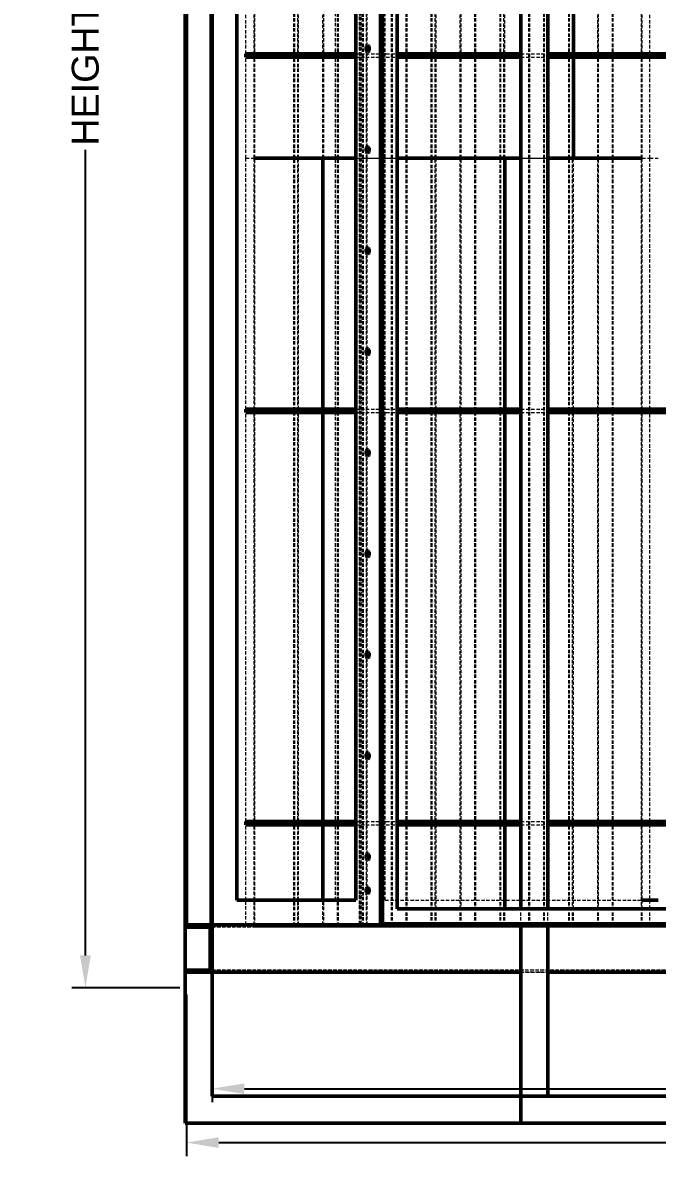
# Model space of a CAD drawing. Header units: millimetres. Extents: x 909 to 14018, y 345 to 10005.
# Drawn here: x 909 to 1851, y 6633 to 8322 of the extents above; entities that cross this region are included whole.
import ezdxf

# ---------------------------------------------------------------- set-up
doc = ezdxf.new("R2010")
doc.units = ezdxf.units.MM
doc.linetypes.add('Hidden', pattern=[15, 5, -3, 5, -2])
for name, color, linetype, lineweight in [('Default', 7, 'Continuous', 50), ('Edges', 7, 'Hidden', 15), ('HiddenEdges', 2, 'Hidden', 15), ('HiddenSilhouettes', 2, 'Hidden', 15), ('HiddenWires', 7, 'Hidden', 15), ('Silhouettes', 7, 'Continuous', 50), ('Wires', 7, 'Hidden', 15)]:
    doc.layers.add(name, color=color, linetype=linetype, lineweight=lineweight)
doc.layers.add('Dimension', color=7, linetype='Continuous', lineweight=50, true_color=0x6495ed)
doc.styles.add('Default', font='arial.ttf')
doc.dimstyles.get("Standard").update_dxf_attribs({"dimtxt": 0.18, "dimasz": 0.18, "dimexe": 0.18, "dimexo": 0.0625, "dimgap": 0.09, "dimtad": 0, "dimtih": 1, "dimtoh": 1, "dimdec": 4, "dimzin": 0, "dimdsep": 46, "dimtxsty": 'Standard', "dimcen": 0.09, "dimadec": 0, "dimazin": 0, "dimtfac": 1, "dimtdec": 4, "dimtofl": 0, "dimtmove": 0, "dimatfit": 3, "dimfxl": 1, "dimtolj": 1, "dimtzin": 0, "dimarcsym": 0})

# ---------------------------------------------------------------- blocks, each defined once
blk = doc.blocks.new('Left')
at = {"layer": 'Edges'}
for points in [[(-1187.5, -63.1, 0), (-1187.5, 543.9, 0)], [(-1121.5, -63.1, 0), (-1121.5, 543.9, 0)], [(-1085.5, -63.1, 0), (-1085.5, 543.9, 0)], [(-917.5, -63.1, 0), (-917.5, 543.9, 0)], [(-881.5, -63.1, 0), (-881.5, 543.9, 0)], [(-815.5, -63.1, 0), (-815.5, 543.9, 0)], [(-677.5, -63.1, 0), (-677.5, 543.9, 0)], [(-611.5, -63.1, 0), (-611.5, 543.9, 0)], [(-1019.5, -60, 0), (-1019.5, -51.2, 0)], [(-1187.5, -218.1, 0), (-1187.5, -68.1, 0)], [(-1121.5, -218.1, 0), (-1121.5, -68.1, 0)], [(-1085.5, -218.1, 0), (-1085.5, -68.1, 0)], [(-917.5, -218.1, 0), (-917.5, -68.1, 0)], [(-881.5, -218.1, 0), (-881.5, -68.1, 0)], [(-815.5, -218.1, 0), (-815.5, -68.1, 0)], [(-677.5, -218.1, 0), (-677.5, -68.1, 0)], [(-611.5, -218.1, 0), (-611.5, -68.1, 0)], [(-1019.5, -210, 0), (-1019.5, -201.2, 0)], [(-1187.5, -591.1, 0), (-1187.5, -218.1, 0)], [(-1121.5, -591.1, 0), (-1121.5, -218.1, 0)], [(-917.5, -591.1, 0), (-917.5, -218.1, 0)], [(-881.5, -591.1, 0), (-881.5, -218.1, 0)], [(-713.5, -591.1, 0), (-713.5, -218.1, 0)], [(-677.5, -591.1, 0), (-677.5, -218.1, 0)], [(-611.5, -591.1, 0), (-611.5, -218.1, 0)], [(-1019.5, -360, 0), (-1019.5, -351.2, 0)], [(-1019.5, -510, 0), (-1019.5, -501.2, 0)], [(-1187.5, -1203.1, 0), (-1187.5, -596.1, 0)], [(-1121.5, -1203.1, 0), (-1121.5, -596.1, 0)], [(-917.5, -1203.1, 0), (-917.5, -596.1, 0)], [(-881.5, -1203.1, 0), (-881.5, -596.1, 0)], [(-713.5, -1203.1, 0), (-713.5, -596.1, 0)], [(-677.5, -1203.1, 0), (-677.5, -596.1, 0)], [(-611.5, -1203.1, 0), (-611.5, -596.1, 0)], [(-1019.5, -660, 0), (-1019.5, -651.2, 0)], [(-1019.5, -810, 0), (-1019.5, -801.2, 0)], [(-1019.5, -960, 0), (-1019.5, -951.2, 0)], [(-1019.5, -1110, 0), (-1019.5, -1101.2, 0)], [(-1187.5, -1320.1, 0), (-1187.5, -1208.1, 0)], [(-1121.5, -1320.1, 0), (-1121.5, -1208.1, 0)], [(-917.5, -1333.1, 0), (-917.5, -1208.1, 0)], [(-881.5, -1333.1, 0), (-881.5, -1208.1, 0)], [(-713.5, -1333.1, 0), (-713.5, -1208.1, 0)], [(-677.5, -1333.1, 0), (-677.5, -1208.1, 0)], [(-611.5, -1333.1, 0), (-611.5, -1208.1, 0)], [(-1019.5, -1260, 0), (-1019.5, -1251.2, 0)], [(-1019.5, -1310, 0), (-1019.5, -1301.2, 0)], [(-1187.5, -1358.1, 0), (-1187.5, -1356.9, 0)], [(-1121.5, -1358.1, 0), (-1121.5, -1356.9, 0)], [(-1019.5, -1358.1, 0), (-1019.5, -1356.9, 0)]]:
    blk.add_polyline3d(points, dxfattribs=at)
at = {"layer": 'HiddenEdges'}
for points in [[(-1286.8, -1355.7, 0), (-1286.8, 1031.9, 0)], [(-1248.8, -1355.7, 0), (-1248.8, 1031.9, 0)], [(-1031.2, -1355.7, 0), (-1031.2, 1031.9, 0)], [(-1028.8, -1355.7, 0), (-1028.8, 1031.9, 0)], [(-1127.3, -218.1, 0), (-1127.3, 921.9, 0)], [(-1063.7, -218.1, 0), (-1063.7, 921.9, 0)], [(-1062.5, -218.1, 0), (-1062.5, 921.9, 0)], [(-1026.5, -218.1, 0), (-1026.5, 921.9, 0)], [(-1025.3, -218.1, 0), (-1025.3, 921.9, 0)], [(-961.7, -218.1, 0), (-961.7, 921.9, 0)], [(-960.5, -218.1, 0), (-960.5, 921.9, 0)], [(-924.5, -218.1, 0), (-924.5, 921.9, 0)], [(-923.3, -218.1, 0), (-923.3, 921.9, 0)], [(-859.7, -218.1, 0), (-859.7, 921.9, 0)], [(-822.5, -218.1, 0), (-822.5, 921.9, 0)], [(-821.3, -218.1, 0), (-821.3, 921.9, 0)], [(-779.5, -218.1, 0), (-779.5, 921.9, 0)], [(-757.7, -218.1, 0), (-757.7, 921.9, 0)], [(-756.5, -218.1, 0), (-756.5, 921.9, 0)], [(-720.5, -218.1, 0), (-720.5, 921.9, 0)], [(-719.3, -218.1, 0), (-719.3, 921.9, 0)], [(-655.7, -218.1, 0), (-655.7, 921.9, 0)], [(-654.5, -218.1, 0), (-654.5, 921.9, 0)], [(-1248.8, -1355.7, 0), (-1248.8, 641.9, 0)], [(-1001.2, -1355.7, 0), (-1001.2, 641.9, 0)], [(-983.5, -218.1, 0), (-983.5, 641.9, 0)], [(-1019.5, -51.2, 0), (-1019.5, 90, 0)], [(-1187.5, -68.1, 0), (-1187.5, -63.1, 0)], [(-1121.5, -68.1, 0), (-1121.5, -63.1, 0)], [(-1085.5, -68.1, 0), (-1085.5, -63.1, 0)], [(-1019.5, -201.2, 0), (-1019.5, -60, 0)], [(-917.5, -68.1, 0), (-917.5, -63.1, 0)], [(-881.5, -68.1, 0), (-881.5, -63.1, 0)], [(-815.5, -68.1, 0), (-815.5, -63.1, 0)], [(-677.5, -68.1, 0), (-677.5, -63.1, 0)], [(-611.5, -68.1, 0), (-611.5, -63.1, 0)], [(-1128.5, -1358.1, 0), (-1128.5, -218.1, 0)], [(-1127.3, -1358.1, 0), (-1127.3, -218.1, 0)], [(-1122.7, -1358.1, 0), (-1122.7, -218.1, 0)], [(-1063.7, -1358.1, 0), (-1063.7, -218.1, 0)], [(-1062.5, -1358.1, 0), (-1062.5, -218.1, 0)], [(-1026.5, -1358.1, 0), (-1026.5, -218.1, 0)], [(-1025.3, -1358.1, 0), (-1025.3, -218.1, 0)], [(-1019.5, -218.1, 0), (-1019.5, -210, 0)], [(-1019.5, -351.2, 0), (-1019.5, -218.1, 0)], [(-983.5, -1358.1, 0), (-983.5, -218.1, 0)], [(-961.7, -1358.1, 0), (-961.7, -218.1, 0)], [(-960.5, -1358.1, 0), (-960.5, -218.1, 0)], [(-924.5, -1358.1, 0), (-924.5, -218.1, 0)], [(-859.7, -1358.1, 0), (-859.7, -218.1, 0)], [(-858.5, -1358.1, 0), (-858.5, -218.1, 0)], [(-822.5, -1358.1, 0), (-822.5, -218.1, 0)], [(-821.3, -1358.1, 0), (-821.3, -218.1, 0)], [(-779.5, -1358.1, 0), (-779.5, -218.1, 0)], [(-757.7, -1358.1, 0), (-757.7, -218.1, 0)], [(-756.5, -1358.1, 0), (-756.5, -218.1, 0)], [(-719.3, -1358.1, 0), (-719.3, -218.1, 0)], [(-655.7, -1358.1, 0), (-655.7, -218.1, 0)], [(-654.5, -1358.1, 0), (-654.5, -218.1, 0)], [(-1019.5, -501.2, 0), (-1019.5, -360, 0)], [(-1019.5, -651.2, 0), (-1019.5, -510, 0)], [(-1187.5, -596.1, 0), (-1187.5, -591.1, 0)], [(-1121.5, -596.1, 0), (-1121.5, -591.1, 0)], [(-917.5, -596.1, 0), (-917.5, -591.1, 0)], [(-881.5, -596.1, 0), (-881.5, -591.1, 0)], [(-713.5, -596.1, 0), (-713.5, -591.1, 0)], [(-677.5, -596.1, 0), (-677.5, -591.1, 0)], [(-611.5, -596.1, 0), (-611.5, -591.1, 0)], [(-1019.5, -801.2, 0), (-1019.5, -660, 0)], [(-1019.5, -951.2, 0), (-1019.5, -810, 0)], [(-1019.5, -1101.2, 0), (-1019.5, -960, 0)], [(-1019.5, -1251.2, 0), (-1019.5, -1110, 0)], [(-1187.5, -1208.1, 0), (-1187.5, -1203.1, 0)], [(-1121.5, -1208.1, 0), (-1121.5, -1203.1, 0)], [(-917.5, -1208.1, 0), (-917.5, -1203.1, 0)], [(-881.5, -1208.1, 0), (-881.5, -1203.1, 0)], [(-713.5, -1208.1, 0), (-713.5, -1203.1, 0)], [(-677.5, -1208.1, 0), (-677.5, -1203.1, 0)], [(-611.5, -1208.1, 0), (-611.5, -1203.1, 0)], [(-1019.5, -1301.2, 0), (-1019.5, -1260, 0)], [(-1019.5, -1356.9, 0), (-1019.5, -1310, 0)], [(-1187.5, -1356.9, 0), (-1187.5, -1320.1, 0)], [(-1121.5, -1356.9, 0), (-1121.5, -1320.1, 0)], [(-917.5, -1358.1, 0), (-917.5, -1333.1, 0)], [(-881.5, -1358.1, 0), (-881.5, -1333.1, 0)], [(-713.5, -1358.1, 0), (-713.5, -1333.1, 0)], [(-677.5, -1358.1, 0), (-677.5, -1333.1, 0)], [(-611.5, -1358.1, 0), (-611.5, -1333.1, 0)], [(-1286.8, -1341.9, 0), (-1288, -1341.9, 0)], [(1290, -1356.9, 0), (-1290, -1356.9, 0)], [(1290, -1359.9, 0), (-1290, -1359.9, 0)], [(-1250, -1355.7, 0), (-1286.8, -1355.7, 0)], [(1253, -1359.9, 0), (-1253, -1359.9, 0)], [(-1001.2, -1355.7, 0), (-1248.8, -1355.7, 0)], [(108.8, -1355.7, 0), (-1028.8, -1355.7, 0)], [(1290, -1423.9, 0), (-1290, -1423.9, 0)], [(1290, -1426.9, 0), (-1290, -1426.9, 0)], [(1253, -1423.9, 0), (-1253, -1423.9, 0)]]:
    blk.add_polyline3d(points, dxfattribs=at)
at = {"layer": 'HiddenSilhouettes'}
for points in [[(-1186.3, -218.1, 0), (-1186.3, 921.9, 0)], [(-1128.5, -218.1, 0), (-1128.5, 921.9, 0)], [(-1122.7, -218.1, 0), (-1122.7, 921.9, 0)], [(-1084.3, -218.1, 0), (-1084.3, 921.9, 0)], [(-1066.8, -1320.1, 0), (-1066.8, 928.9, 0)], [(-1030, -1356.9, 0), (-1030, 928.9, 0)], [(-1020.7, -218.1, 0), (-1020.7, 921.9, 0)], [(-993.2, -1320.1, 0), (-993.2, 928.9, 0)], [(-982.3, -218.1, 0), (-982.3, 921.9, 0)], [(-918.7, -218.1, 0), (-918.7, 921.9, 0)], [(-880.3, -218.1, 0), (-880.3, 921.9, 0)], [(-858.5, -218.1, 0), (-858.5, 921.9, 0)], [(-816.7, -218.1, 0), (-816.7, 921.9, 0)], [(-778.3, -218.1, 0), (-778.3, 921.9, 0)], [(-714.7, -218.1, 0), (-714.7, 921.9, 0)], [(-676.3, -218.1, 0), (-676.3, 921.9, 0)], [(-612.7, -218.1, 0), (-612.7, 921.9, 0)], [(-1185, -68.1, 0), (-1185, -63.1, 0)], [(-1175, -68.1, 0), (-1175, -63.1, 0)], [(-1036.8, -63.1, 0), (-975, -63.1, 0)], [(-791.5, -63.1, 0), (-751.5, -63.1, 0)], [(-713.5, -68.1, 0), (-713.5, -63.1, 0)], [(-625, -68.1, 0), (-625, -63.1, 0)], [(-615, -68.1, 0), (-615, -63.1, 0)], [(-1036.8, -68.1, 0), (-975, -68.1, 0)], [(-791.5, -68.1, 0), (-751.5, -68.1, 0)], [(-1186.3, -1358.1, 0), (-1186.3, -218.1, 0)], [(-1128.5, -218.1, 0), (-1062.5, -218.1, 0)], [(-1127.3, -218.1, 0), (-1121.5, -218.1, 0)], [(-1085.5, -218.1, 0), (-1063.7, -218.1, 0)], [(-1084.3, -1358.1, 0), (-1084.3, -218.1, 0)], [(-1036.8, -218.1, 0), (-1019.5, -218.1, 0)], [(-1026.5, -218.1, 0), (-967.5, -218.1, 0)], [(-1025.3, -218.1, 0), (-967.5, -218.1, 0)], [(-1020.7, -1358.1, 0), (-1020.7, -218.1, 0)], [(-983.5, -218.1, 0), (-975, -218.1, 0)], [(-982.3, -1358.1, 0), (-982.3, -218.1, 0)], [(-924.5, -218.1, 0), (-858.5, -218.1, 0)], [(-923.3, -1358.1, 0), (-923.3, -218.1, 0)], [(-923.3, -218.1, 0), (-917.5, -218.1, 0)], [(-918.7, -1358.1, 0), (-918.7, -218.1, 0)], [(-881.5, -218.1, 0), (-859.7, -218.1, 0)], [(-880.3, -1358.1, 0), (-880.3, -218.1, 0)], [(-822.5, -218.1, 0), (-756.5, -218.1, 0)], [(-821.3, -218.1, 0), (-815.5, -218.1, 0)], [(-816.7, -1358.1, 0), (-816.7, -218.1, 0)], [(-791.5, -218.1, 0), (-757.7, -218.1, 0)], [(-779.5, -218.1, 0), (-751.5, -218.1, 0)], [(-778.3, -1358.1, 0), (-778.3, -218.1, 0)], [(-720.5, -1358.1, 0), (-720.5, -218.1, 0)], [(-720.5, -218.1, 0), (-654.5, -218.1, 0)], [(-719.3, -218.1, 0), (-713.5, -218.1, 0)], [(-714.7, -1358.1, 0), (-714.7, -218.1, 0)], [(-677.5, -218.1, 0), (-655.7, -218.1, 0)], [(-676.3, -1358.1, 0), (-676.3, -218.1, 0)], [(-612.7, -1358.1, 0), (-612.7, -218.1, 0)], [(-1085.5, -596.1, 0), (-1085.5, -591.1, 0)], [(-1036.8, -591.1, 0), (-975, -591.1, 0)], [(-815.5, -596.1, 0), (-815.5, -591.1, 0)], [(-791.5, -591.1, 0), (-751.5, -591.1, 0)], [(-1036.8, -596.1, 0), (-975, -596.1, 0)], [(-791.5, -596.1, 0), (-751.5, -596.1, 0)], [(-1185, -1208.1, 0), (-1185, -1203.1, 0)], [(-1175, -1208.1, 0), (-1175, -1203.1, 0)], [(-1085.5, -1208.1, 0), (-1085.5, -1203.1, 0)], [(-1036.8, -1203.1, 0), (-975, -1203.1, 0)], [(-1036.8, -1208.1, 0), (-975, -1208.1, 0)], [(-815.5, -1208.1, 0), (-815.5, -1203.1, 0)], [(-791.5, -1203.1, 0), (-751.5, -1203.1, 0)], [(-791.5, -1208.1, 0), (-751.5, -1208.1, 0)], [(-625, -1208.1, 0), (-625, -1203.1, 0)], [(-615, -1208.1, 0), (-615, -1203.1, 0)], [(-1085.5, -1356.9, 0), (-1085.5, -1320.1, 0)], [(-993.2, -1320.1, 0), (-611.5, -1320.1, 0)], [(-815.5, -1358.1, 0), (-815.5, -1333.1, 0)], [(-791.5, -1358.1, 0), (-791.5, -1333.1, 0)], [(-751.5, -1358.1, 0), (-751.5, -1333.1, 0)], [(-1250, -1356.9, 0), (-1250, -1341.5, 0)], [(-1290, -1359.9, 0), (-1290, -1356.9, 0)], [(-1128.5, -1358.1, 0), (-1062.5, -1358.1, 0)], [(-1127.3, -1358.1, 0), (-1121.5, -1358.1, 0)], [(-1085.5, -1358.1, 0), (-1063.7, -1358.1, 0)], [(-1048.1, -1356.9, 0), (1048.1, -1356.9, 0)], [(-1026.5, -1358.1, 0), (-967.5, -1358.1, 0)], [(-1025.3, -1358.1, 0), (-1019.5, -1358.1, 0)], [(-1000, -1358.1, 0), (-967.5, -1358.1, 0)], [(-1290, -1426.9, 0), (-1290, -1423.9, 0)], [(-791.5, -1426.9, 0), (-751.5, -1426.9, 0)]]:
    blk.add_polyline3d(points, dxfattribs=at)
blk.add_polyline3d([(-1000, -1356.9, 0)], close=True, dxfattribs=at)
at = {"layer": 'HiddenWires'}
for points in [[(-1200, -68.1, 0), (-1200, -63.1, 0)], [(-600, -68.1, 0), (-600, -63.1, 0)], [(-1187.5, -218.1, 0), (-611.5, -218.1, 0)], [(-1200, -596.1, 0), (-1200, -591.1, 0)], [(-600, -596.1, 0), (-600, -591.1, 0)], [(-1200, -1208.1, 0), (-1200, -1203.1, 0)], [(-600, -1208.1, 0), (-600, -1203.1, 0)], [(-1200, -1356.9, 0), (-1200, -1320.1, 0)], [(-600, -1358.1, 0), (-600, -1333.1, 0)], [(-1187.5, -1358.1, 0), (-967.5, -1358.1, 0)]]:
    blk.add_polyline3d(points, dxfattribs=at)
at = {"layer": 'Silhouettes'}
for points in [[(-1021, -58.1), (-1021, -53.1)], [(-1021, -58.1), (-1020.7, -59.1)], [(-1020.7, -52.1), (-1020, -51.4)], [(-1020, -51.4), (-1019, -51.1)], [(-1020, -59.8), (-1019, -60.1)], [(-1019, -60.1), (-1018, -59.8)], [(-1018, -51.4), (-1017.3, -52.1)], [(-1018, -59.8), (-1017.3, -59.1)], [(-1017.3, -52.1), (-1017, -53.1)], [(-1020.7, -202.1), (-1020, -201.4)], [(-1020, -201.4), (-1019, -201.1)], [(-1017.3, -202.1), (-1017, -203.1)], [(-1021, -208.1), (-1021, -203.1)], [(-1021, -208.1), (-1020.7, -209.1)], [(-1020, -209.8), (-1019, -210.1)], [(-1019, -210.1), (-1018, -209.8)], [(-1018, -209.8), (-1017.3, -209.1)], [(-1021, -353.1), (-1020.7, -352.1)], [(-1021, -358.1), (-1021, -353.1)], [(-1020.7, -352.1), (-1020, -351.4)], [(-1019, -351.1), (-1018, -351.4)], [(-1017.3, -352.1), (-1017, -353.1)], [(-1021, -358.1), (-1020.7, -359.1)], [(-1018, -359.8), (-1017.3, -359.1)], [(-1021, -508.1), (-1021, -503.1)], [(-1020.7, -502.1), (-1020, -501.4)], [(-1017.3, -502.1), (-1017, -503.1)], [(-1021, -508.1), (-1020.7, -509.1)], [(-1020, -509.8), (-1019, -510.1)], [(-1019, -510.1), (-1018, -509.8)], [(-1018, -509.8), (-1017.3, -509.1)], [(-1021, -658.1), (-1021, -653.1)], [(-1021, -658.1), (-1020.7, -659.1)], [(-1020.7, -652.1), (-1020, -651.4)], [(-1017.3, -652.1), (-1017, -653.1)], [(-1017, -658.1), (-1017, -653.1)], [(-1020, -659.8), (-1019, -660.1)], [(-1019, -660.1), (-1018, -659.8)], [(-1021, -808.1), (-1021, -803.1)], [(-1021, -808.1), (-1020.7, -809.1)], [(-1020.7, -802.1), (-1020, -801.4)], [(-1019, -810.1), (-1018, -809.8)], [(-1018, -809.8), (-1017.3, -809.1)], [(-1017.3, -802.1), (-1017, -803.1)], [(-1021, -958.1), (-1021, -953.1)], [(-1021, -958.1), (-1020.7, -959.1)], [(-1020.7, -952.1), (-1020, -951.4)], [(-1020, -951.4), (-1019, -951.1)], [(-1020, -959.8), (-1019, -960.1)], [(-1019, -960.1), (-1018, -959.8)], [(-1018, -959.8), (-1017.3, -959.1)], [(-1017.3, -952.1), (-1017, -953.1)], [(-1021, -1108.1), (-1021, -1103.1)], [(-1021, -1108.1), (-1020.7, -1109.1)], [(-1020.7, -1102.1), (-1020, -1101.4)], [(-1020, -1101.4), (-1019, -1101.1)], [(-1017.3, -1102.1), (-1017, -1103.1)], [(-1021, -1258.1), (-1021, -1253.1)], [(-1021, -1258.1), (-1020.7, -1259.1)], [(-1019, -1251.1), (-1018, -1251.4)], [(-1019, -1260.1), (-1018, -1259.8)], [(-1017.3, -1252.1), (-1017, -1253.1)], [(-1021, -1308.1), (-1021, -1303.1)], [(-1021, -1308.1), (-1020.7, -1309.1)], [(-1020.7, -1302.1), (-1020, -1301.4)], [(-1020, -1301.4), (-1019, -1301.1)], [(-1019, -1301.1), (-1018, -1301.4)], [(-1019, -1310.1), (-1018, -1309.8)], [(-1017.3, -1302.1), (-1017, -1303.1)]]:
    blk.add_lwpolyline(points, dxfattribs=at)
for points in [[(-1288, -1356.9, 0), (-1288, 1033.1, 0)], [(-1251.2, -1358.1, 0), (-1251.2, 1031.9, 0)], [(-1250, -1341.5, 0), (-1250, 1031.9, 0)], [(-1290, -1356.9, 0), (-1290, 928.9, 0)], [(-1000, -1358.1, 0), (-1000, 641.9, 0)], [(-997, -1355.1, 0), (-997, 638.9, 0)], [(-975, -1333.1, 0), (-975, 616.9, 0)], [(-791.5, -1333.1, 0), (-791.5, 616.9, 0)], [(-751.5, -1333.1, 0), (-751.5, 616.9, 0)], [(-1213.2, -1320.1, 0), (-1213.2, 606.3, 0)], [(-1036.8, -1320.1, 0), (-1036.8, 606.3, 0)], [(-713.5, -63.1, 0), (-713.5, 543.9, 0)], [(-1200, -63.1, 0), (-1036.8, -63.1, 0)], [(-1200, -68.1, 0), (-1200, -63.1, 0)], [(-1021, -53.1, 0), (-1020.7, -52.1, 0)], [(-1020.7, -59.1, 0), (-1020, -59.8, 0)], [(-1019, -51.1, 0), (-1018, -51.4, 0)], [(-1017.3, -59.1, 0), (-1017, -58.1, 0)], [(-1017, -58.1, 0), (-1017, -53.1, 0)], [(-975, -63.1, 0), (-791.5, -63.1, 0)], [(-751.5, -63.1, 0), (-600, -63.1, 0)], [(-600, -63.1, 0), (-293, -63.1, 0)], [(-600, -68.1, 0), (-600, -63.1, 0)], [(-1200, -68.1, 0), (-1036.8, -68.1, 0)], [(-975, -68.1, 0), (-791.5, -68.1, 0)], [(-751.5, -68.1, 0), (-600, -68.1, 0)], [(-713.5, -218.1, 0), (-713.5, -68.1, 0)], [(-600, -68.1, 0), (-293, -68.1, 0)], [(-1021, -203.1, 0), (-1020.7, -202.1, 0)], [(-1019, -201.1, 0), (-1018, -201.4, 0)], [(-1018, -201.4, 0), (-1017.3, -202.1, 0)], [(-1187.5, -218.1, 0), (-1121.5, -218.1, 0)], [(-1121.5, -218.1, 0), (-1085.5, -218.1, 0)], [(-1085.5, -218.1, 0), (-1036.8, -218.1, 0)], [(-1085.5, -591.1, 0), (-1085.5, -218.1, 0)], [(-1020.7, -209.1, 0), (-1020, -209.8, 0)], [(-1017.3, -209.1, 0), (-1017, -208.1, 0)], [(-1017, -208.1, 0), (-1017, -203.1, 0)], [(-975, -218.1, 0), (-917.5, -218.1, 0)], [(-917.5, -218.1, 0), (-881.5, -218.1, 0)], [(-881.5, -218.1, 0), (-815.5, -218.1, 0)], [(-815.5, -591.1, 0), (-815.5, -218.1, 0)], [(-815.5, -218.1, 0), (-791.5, -218.1, 0)], [(-751.5, -218.1, 0), (-713.5, -218.1, 0)], [(-713.5, -218.1, 0), (-677.5, -218.1, 0)], [(-677.5, -218.1, 0), (-611.5, -218.1, 0)], [(-1020, -351.4, 0), (-1019, -351.1, 0)], [(-1018, -351.4, 0), (-1017.3, -352.1, 0)], [(-1017, -358.1, 0), (-1017, -353.1, 0)], [(-1020.7, -359.1, 0), (-1020, -359.8, 0)], [(-1020, -359.8, 0), (-1019, -360.1, 0)], [(-1019, -360.1, 0), (-1018, -359.8, 0)], [(-1017.3, -359.1, 0), (-1017, -358.1, 0)], [(-1021, -503.1, 0), (-1020.7, -502.1, 0)], [(-1020, -501.4, 0), (-1019, -501.1, 0)], [(-1019, -501.1, 0), (-1018, -501.4, 0)], [(-1018, -501.4, 0), (-1017.3, -502.1, 0)], [(-1017, -508.1, 0), (-1017, -503.1, 0)], [(-1020.7, -509.1, 0), (-1020, -509.8, 0)], [(-1017.3, -509.1, 0), (-1017, -508.1, 0)], [(-1200, -591.1, 0), (-1036.8, -591.1, 0)], [(-1200, -596.1, 0), (-1200, -591.1, 0)], [(-975, -591.1, 0), (-791.5, -591.1, 0)], [(-751.5, -591.1, 0), (-600, -591.1, 0)], [(-600, -591.1, 0), (-293, -591.1, 0)], [(-600, -596.1, 0), (-600, -591.1, 0)], [(-1200, -596.1, 0), (-1036.8, -596.1, 0)], [(-1085.5, -1203.1, 0), (-1085.5, -596.1, 0)], [(-975, -596.1, 0), (-791.5, -596.1, 0)], [(-815.5, -1203.1, 0), (-815.5, -596.1, 0)], [(-751.5, -596.1, 0), (-600, -596.1, 0)], [(-600, -596.1, 0), (-293, -596.1, 0)], [(-1021, -653.1, 0), (-1020.7, -652.1, 0)], [(-1020, -651.4, 0), (-1019, -651.1, 0)], [(-1019, -651.1, 0), (-1018, -651.4, 0)], [(-1018, -651.4, 0), (-1017.3, -652.1, 0)], [(-1017.3, -659.1, 0), (-1017, -658.1, 0)], [(-1020.7, -659.1, 0), (-1020, -659.8, 0)], [(-1018, -659.8, 0), (-1017.3, -659.1, 0)], [(-1021, -803.1, 0), (-1020.7, -802.1, 0)], [(-1020.7, -809.1, 0), (-1020, -809.8, 0)], [(-1020, -801.4, 0), (-1019, -801.1, 0)], [(-1020, -809.8, 0), (-1019, -810.1, 0)], [(-1019, -801.1, 0), (-1018, -801.4, 0)], [(-1018, -801.4, 0), (-1017.3, -802.1, 0)], [(-1017.3, -809.1, 0), (-1017, -808.1, 0)], [(-1017, -808.1, 0), (-1017, -803.1, 0)], [(-1021, -953.1, 0), (-1020.7, -952.1, 0)], [(-1020.7, -959.1, 0), (-1020, -959.8, 0)], [(-1019, -951.1, 0), (-1018, -951.4, 0)], [(-1018, -951.4, 0), (-1017.3, -952.1, 0)], [(-1017.3, -959.1, 0), (-1017, -958.1, 0)], [(-1017, -958.1, 0), (-1017, -953.1, 0)], [(-1021, -1103.1, 0), (-1020.7, -1102.1, 0)], [(-1020.7, -1109.1, 0), (-1020, -1109.8, 0)], [(-1020, -1109.8, 0), (-1019, -1110.1, 0)], [(-1019, -1101.1, 0), (-1018, -1101.4, 0)], [(-1019, -1110.1, 0), (-1018, -1109.8, 0)], [(-1018, -1101.4, 0), (-1017.3, -1102.1, 0)], [(-1018, -1109.8, 0), (-1017.3, -1109.1, 0)], [(-1017.3, -1109.1, 0), (-1017, -1108.1, 0)], [(-1017, -1108.1, 0), (-1017, -1103.1, 0)], [(-1200, -1203.1, 0), (-1036.8, -1203.1, 0)], [(-1200, -1208.1, 0), (-1200, -1203.1, 0)], [(-1200, -1208.1, 0), (-1036.8, -1208.1, 0)], [(-1085.5, -1320.1, 0), (-1085.5, -1208.1, 0)], [(-975, -1203.1, 0), (-791.5, -1203.1, 0)], [(-975, -1208.1, 0), (-791.5, -1208.1, 0)], [(-815.5, -1333.1, 0), (-815.5, -1208.1, 0)], [(-751.5, -1203.1, 0), (-600, -1203.1, 0)], [(-751.5, -1208.1, 0), (-600, -1208.1, 0)], [(-600, -1203.1, 0), (-293, -1203.1, 0)], [(-600, -1208.1, 0), (-600, -1203.1, 0)], [(-600, -1208.1, 0), (-293, -1208.1, 0)], [(-1021, -1253.1, 0), (-1020.7, -1252.1, 0)], [(-1020.7, -1252.1, 0), (-1020, -1251.4, 0)], [(-1020.7, -1259.1, 0), (-1020, -1259.8, 0)], [(-1020, -1251.4, 0), (-1019, -1251.1, 0)], [(-1020, -1259.8, 0), (-1019, -1260.1, 0)], [(-1018, -1251.4, 0), (-1017.3, -1252.1, 0)], [(-1018, -1259.8, 0), (-1017.3, -1259.1, 0)], [(-1017.3, -1259.1, 0), (-1017, -1258.1, 0)], [(-1017, -1258.1, 0), (-1017, -1253.1, 0)], [(-1021, -1303.1, 0), (-1020.7, -1302.1, 0)], [(-1020.7, -1309.1, 0), (-1020, -1309.8, 0)], [(-1020, -1309.8, 0), (-1019, -1310.1, 0)], [(-1018, -1301.4, 0), (-1017.3, -1302.1, 0)], [(-1018, -1309.8, 0), (-1017.3, -1309.1, 0)], [(-1017.3, -1309.1, 0), (-1017, -1308.1, 0)], [(-1017, -1308.1, 0), (-1017, -1303.1, 0)], [(-1213.2, -1320.1, 0), (-1036.8, -1320.1, 0)], [(-975, -1333.1, 0), (975, -1333.1, 0)], [(-611.5, -1320.1, 0), (-587.5, -1320.1, 0)], [(-1250, -1358.1, 0), (-1250, -1341.5, 0)], [(-1290, -1356.9, 0), (-1250, -1356.9, 0)], [(-1290, -1359.9, 0), (-1290, -1356.9, 0)], [(-1290, -1359.9, 0), (-1253, -1359.9, 0)], [(-1290, -1423.9, 0), (-1290, -1359.9, 0)], [(-1253, -1423.9, 0), (-1253, -1359.9, 0)], [(-1251.2, -1358.1, 0), (-1250, -1358.1, 0)], [(-1250, -1426.9, 0), (-1250, -1356.9, 0)], [(-1250, -1356.9, 0), (-1000, -1356.9, 0)], [(-1250, -1611.1, 0), (-1250, -1356.9, 0)], [(-1187.5, -1358.1, 0), (-1121.5, -1358.1, 0)], [(-1121.5, -1358.1, 0), (-1085.5, -1358.1, 0)], [(-1085.5, -1358.1, 0), (-1085.5, -1356.9, 0)], [(-1085.5, -1358.1, 0), (-1019.5, -1358.1, 0)], [(-1019.5, -1358.1, 0), (-1000, -1358.1, 0)], [(-1000, -1358.1, 0), (1000, -1358.1, 0)], [(-997, -1355.1, 0), (997, -1355.1, 0)], [(-791.5, -1651.1, 0), (-791.5, -1358.1, 0)], [(-751.5, -1611.1, 0), (-751.5, -1358.1, 0)], [(-1290, -1426.9, 0), (-1290, -1423.9, 0)], [(-1290, -1423.9, 0), (-1253, -1423.9, 0)], [(-1290, -1426.9, 0), (-1250, -1426.9, 0)], [(-1290, -1651.1, 0), (-1290, -1426.9, 0)], [(-1250, -1426.9, 0), (-791.5, -1426.9, 0)], [(-751.5, -1426.9, 0), (-293, -1426.9, 0)], [(-1250, -1611.1, 0), (-322.5, -1611.1, 0)], [(-1290, -1651.1, 0), (-322.5, -1651.1, 0)]]:
    blk.add_polyline3d(points, dxfattribs=at)
for points in [[(-1185, -63.1, 0)], [(-1175, -63.1, 0)], [(-625, -63.1, 0)], [(-615, -63.1, 0)], [(-1185, -1203.1, 0)], [(-1175, -1203.1, 0)], [(-625, -1203.1, 0)], [(-615, -1203.1, 0)]]:
    blk.add_polyline3d(points, close=True, dxfattribs=at)
at = {"layer": 'Wires'}
for points in [[(-1200, -63.1, 0), (-1200, 543.9, 0)], [(-600, -63.1, 0), (-600, 543.9, 0)], [(-1200, -218.1, 0), (-1200, -68.1, 0)], [(-600, -218.1, 0), (-600, -68.1, 0)], [(-1200, -591.1, 0), (-1200, -218.1, 0)], [(-1200, -218.1, 0), (-1187.5, -218.1, 0)], [(-611.5, -218.1, 0), (-600, -218.1, 0)], [(-600, -218.1, 0), (-587.5, -218.1, 0)], [(-600, -591.1, 0), (-600, -218.1, 0)], [(-1200, -1203.1, 0), (-1200, -596.1, 0)], [(-600, -1203.1, 0), (-600, -596.1, 0)], [(-1200, -1320.1, 0), (-1200, -1208.1, 0)], [(-600, -1333.1, 0), (-600, -1208.1, 0)], [(-1200, -1358.1, 0), (-1200, -1356.9, 0)], [(-1200, -1358.1, 0), (-1187.5, -1358.1, 0)]]:
    blk.add_polyline3d(points, dxfattribs=at)
blk = doc.blocks.new('*D13')
at = {"layer": 'Defpoints', "color": 0}
for p in [(1189.8, 6889), (3689.8, 6889), (3689.8, 6739)]:
    blk.add_point(p, dxfattribs=at)
at = {"layer": 'Dimension', "color": 0, "lineweight": -2}
for p, q in [((1189.8, 6879), (1189.8, 6719)), ((3689.8, 6879), (3689.8, 6719)), ((1237.8, 6739), (2246, 6739)), ((3641.8, 6739), (2633.7, 6739))]:
    blk.add_line(p, q, dxfattribs=at)
at = {"layer": 'Dimension', "color": 0}
for points in [[(1237.8, 6747), (1237.8, 6731), (1189.8, 6739)], [(3641.8, 6731), (3641.8, 6747), (3689.8, 6739)]]:
    blk.add_solid(points, dxfattribs=at)
at = {"layer": 'Dimension', "color": 0, "insert": (2439.8, 6739), "char_height": 40, "attachment_point": 5, "style": 'Default'}
blk.add_mtext('\\A1;WIDTH = 2500', dxfattribs=at)
blk = doc.blocks.new('*D14')
at = {"layer": 'Defpoints', "color": 0}
for p in [(1151.8, 6889), (3727.8, 6889), (3727.8, 6659)]:
    blk.add_point(p, dxfattribs=at)
at = {"layer": 'Dimension', "color": 0, "lineweight": -2}
for p, q in [((1151.8, 6879), (1151.8, 6639)), ((3727.8, 6879), (3727.8, 6639)), ((1199.8, 6659), (2369.8, 6659)), ((3679.8, 6659), (2509.9, 6659))]:
    blk.add_line(p, q, dxfattribs=at)
at = {"layer": 'Dimension', "color": 0}
for points in [[(1199.8, 6667), (1199.8, 6651), (1151.8, 6659)], [(3679.8, 6651), (3679.8, 6667), (3727.8, 6659)]]:
    blk.add_solid(points, dxfattribs=at)
at = {"layer": 'Dimension', "color": 0, "insert": (2439.8, 6659), "char_height": 40, "attachment_point": 5, "style": 'Default'}
blk.add_mtext('\\A1;2576', dxfattribs=at)
blk = doc.blocks.new('*D15')
at = {"layer": 'Defpoints', "color": 0}
for p in [(1001.8, 9789), (1151.8, 9789), (1151.8, 6889)]:
    blk.add_point(p, dxfattribs=at)
at = {"layer": 'Dimension', "color": 0, "lineweight": -2}
for p, q in [((1141.8, 9789), (981.8, 9789)), ((1001.8, 9741), (1001.8, 8545)), ((1001.8, 6937), (1001.8, 8133)), ((1141.8, 6889), (981.8, 6889))]:
    blk.add_line(p, q, dxfattribs=at)
at = {"layer": 'Dimension', "color": 0}
for points in [[(1009.8, 9741), (993.8, 9741), (1001.8, 9789)], [(993.8, 6937), (1009.8, 6937), (1001.8, 6889)]]:
    blk.add_solid(points, dxfattribs=at)
at = {"layer": 'Dimension', "color": 0, "insert": (1001.8, 8339), "char_height": 40, "attachment_point": 5, "rotation": 90, "style": 'Default'}
blk.add_mtext('\\A1;HEIGHT = 2900', dxfattribs=at)

msp = doc.modelspace()

# ---------------------------------------------------------------- block references
at = {"layer": 'Default'}
msp.add_blockref('Left', (2439.8333, 8339), dxfattribs=at)

# ---------------------------------------------------------------- dimensions: what is measured, and where the dimension line sits
at = {"layer": 'Dimension'}
dim = msp.add_linear_dim(base=(1001.8333, 9789), p1=(1151.8333, 6889), p2=(1151.8333, 9789), angle=90, text='HEIGHT = <>', dimstyle='Standard', override={"dimscale": 1, "dimtxt": 40, "dimasz": 48, "dimexe": 20, "dimexo": 10, "dimgap": 10, "dimtad": 0, "dimjust": 0, "dimtih": 0, "dimtoh": 0, "dimdec": 3, "dimlfac": 1, "dimzin": 8, "dimlunit": 2, "dimpost": '', "dimtxsty": 'Default', "dimsah": 0, "dimse1": 0, "dimse2": 0, "dimclrt": 0, "dimtol": 0, "dimlim": 0, "dimtp": 0, "dimtm": 0, "dimtfac": 1, "dimtdec": 3, "dimtix": 0, "dimtzin": 8}, dxfattribs=at)
dim.commit()
dim.dimension.update_dxf_attribs({"geometry": '*D15', "text_midpoint": (1001.8333, 8339), "dimtype": 160})
dim = msp.add_linear_dim(base=(3727.8333, 6659), p1=(1151.8333, 6889), p2=(3727.8333, 6889), dimstyle='Standard', override={"dimscale": 1, "dimtxt": 40, "dimasz": 48, "dimexe": 20, "dimexo": 10, "dimgap": 10, "dimtad": 0, "dimjust": 0, "dimtih": 0, "dimtoh": 0, "dimdec": 3, "dimlfac": 1, "dimzin": 8, "dimlunit": 2, "dimpost": '', "dimtxsty": 'Default', "dimsah": 0, "dimse1": 0, "dimse2": 0, "dimclrt": 0, "dimtol": 0, "dimlim": 0, "dimtp": 0, "dimtm": 0, "dimtfac": 1, "dimtdec": 3, "dimtix": 0, "dimtzin": 8}, dxfattribs=at)
dim.commit()
dim.dimension.update_dxf_attribs({"geometry": '*D14', "text_midpoint": (2439.8333, 6659), "dimtype": 160})
dim = msp.add_linear_dim(base=(3689.8333, 6739), p1=(1189.8333, 6889), p2=(3689.8333, 6889), text='WIDTH = <>', dimstyle='Standard', override={"dimscale": 1, "dimtxt": 40, "dimasz": 48, "dimexe": 20, "dimexo": 10, "dimgap": 10, "dimtad": 0, "dimjust": 0, "dimtih": 0, "dimtoh": 0, "dimdec": 3, "dimlfac": 1, "dimzin": 8, "dimlunit": 2, "dimpost": '', "dimtxsty": 'Default', "dimsah": 0, "dimse1": 0, "dimse2": 0, "dimclrt": 0, "dimtol": 0, "dimlim": 0, "dimtp": 0, "dimtm": 0, "dimtfac": 1, "dimtdec": 3, "dimtix": 0, "dimtzin": 8}, dxfattribs=at)
dim.commit()
dim.dimension.update_dxf_attribs({"geometry": '*D13', "text_midpoint": (2439.8333, 6739), "dimtype": 160})

doc.saveas('drawing.dxf')
